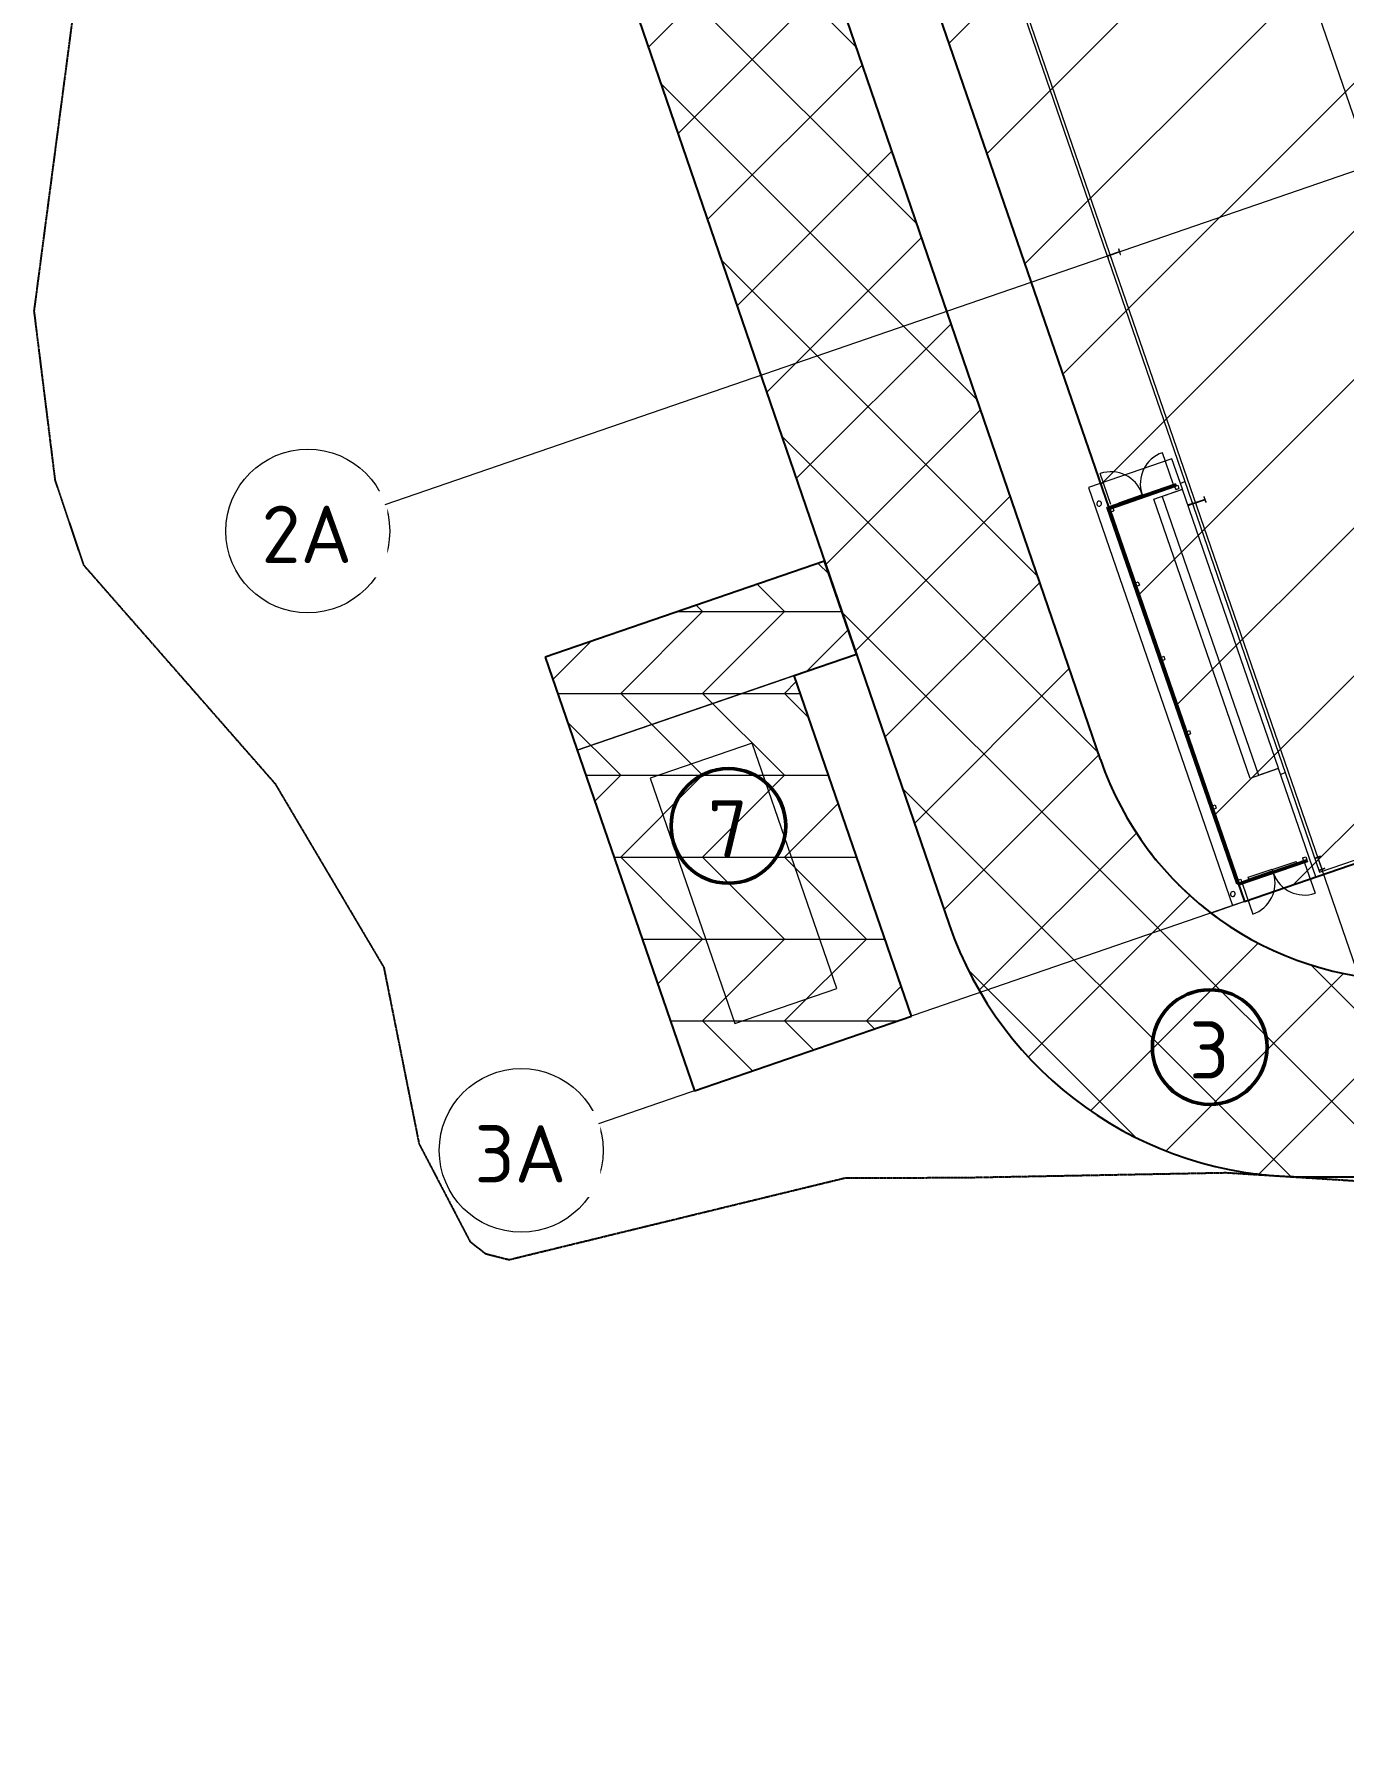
# Model space of a CAD drawing. Header units: millimetres. Extents: x 674 to 609626, y -20132 to 4061356.
# Drawn here: x 39084 to 79034, y 3931735 to 3983554 of the extents above; entities that cross this region are included whole.
import ezdxf

# ---------------------------------------------------------------- set-up
doc = ezdxf.new("R2010")
doc.units = ezdxf.units.MM
doc.linetypes.add('AEC_Double Dash', pattern=[39, 15, -4, 6, -4, 6, -4])
doc.linetypes.add('Boundary', pattern=[16, 5, -2, 5, -2, 0, -2])
for name, color, linetype, lineweight in [('A-000-M_MASS', 13, 'Continuous', 25), ('A-010-M_LINE', 90, 'Continuous', 18), ('A-060-M_DETAIL', 3, 'Continuous', 25), ('A-200-M_WALL', 113, 'Continuous', 13), ('A-200-M_WALL_EXT', 113, 'Continuous', 13), ('A-214-M_CURT_WALL', 52, 'Continuous', 13), ('A-230-M_FLOOR', 192, 'Continuous', 13), ('A-325-M_DOOR', 31, 'Continuous', 13), ('A-325-M_DOOR_PANEL', 31, 'Continuous', 13), ('C-910-M_SITE_BOUND', 91, 'Boundary', 25), ('C-953-M_PARKING', 70, 'Continuous', 13), ('E-610-M_EPS', 91, 'Continuous', 13), ('S-280-M_COLUMN', 52, 'Continuous', 13), ('S-280-M_STRUCT_FRAME', 12, 'Continuous', 13), ('Z-030-M_GRID', 191, 'Continuous', 13), ('Z-033_T_GRIDREF', 31, 'Continuous', 13), ('Z-060-M_DETAIL', 92, 'Continuous', 25)]:
    doc.layers.add(name, color=color, linetype=linetype, lineweight=lineweight)
doc.styles.add('ISOCPEUR_2', font='isocpeur.ttf', dxfattribs={"height": 1750})

# ---------------------------------------------------------------- blocks, each defined once
blk = doc.blocks.new('Family - ___-240017-S0_021 - GROUND LOADING PLAN')
at = {"layer": 'C-910-M_SITE_BOUND', "color": 21, "linetype": 'AEC_Double Dash', "lineweight": 5}
for p, q in [((-2482597, 3988937), (-2484418, 3975094)), ((-2484418, 3975094), (-2483777, 3969937)), ((-2483777, 3969937), (-2482909, 3967343)), ((-2482909, 3967343), (-2477059, 3960662)), ((-2477059, 3960662), (-2473742, 3955054)), ((-2473742, 3955054), (-2472666, 3949666)), ((-2472666, 3949666), (-2471111, 3946683)), ((-2469919, 3946129), (-2459651, 3948629)), ((-2459651, 3948629), (-2456174, 3948633)), ((-2456174, 3948633), (-2448033, 3948786)), ((-2448033, 3948786), (-2446532, 3948691)), ((-2446330, 3948678), (-2441808, 3948392)), ((-2471111, 3946683), (-2470635, 3946311)), ((-2470635, 3946311), (-2469919, 3946129))]:
    blk.add_line(p, q, dxfattribs=at)
blk = doc.blocks.new('Structural Framing 21 - Structural Framing 1-750478-S0_021 - GROUND LOADING PLAN')
at = {"layer": 'S-280-M_STRUCT_FRAME', "lineweight": 5}
for p, q in [((-2457948, 3995604), (-2458117, 3995546)), ((-2458117, 3995546), (-2458113, 3995536)), ((-2458113, 3995536), (-2458043, 3995560)), ((-2458029, 3995552), (-2457912, 3995214)), ((-2457905, 3995216), (-2458022, 3995555)), ((-2458015, 3995569), (-2457945, 3995593)), ((-2457986, 3995165), (-2457817, 3995223)), ((-2457945, 3995593), (-2457948, 3995604)), ((-2457821, 3995233), (-2457891, 3995209)), ((-2457817, 3995223), (-2457821, 3995233)), ((-2457919, 3995199), (-2457989, 3995175)), ((-2457989, 3995175), (-2457986, 3995165)), ((-2445154, 3958448), (-2445323, 3958390)), ((-2445221, 3958413), (-2445151, 3958438)), ((-2445151, 3958438), (-2445154, 3958448)), ((-2445323, 3958390), (-2445319, 3958380)), ((-2445319, 3958380), (-2445249, 3958404)), ((-2445235, 3958397), (-2445118, 3958058)), ((-2445111, 3958060), (-2445228, 3958399)), ((-2445125, 3958043), (-2445195, 3958019)), ((-2445195, 3958019), (-2445191, 3958009)), ((-2445191, 3958009), (-2445023, 3958067)), ((-2445027, 3958077), (-2445096, 3958053)), ((-2445023, 3958067), (-2445027, 3958077))]:
    blk.add_line(p, q, dxfattribs=at)
for centre, start, end in [((-2458040, 3995549), 19.0004, 109.0004), ((-2458011, 3995559), 109.0004, 199.0004), ((-2457923, 3995210), 289.0004, 19.0004), ((-2457894, 3995220), 199.0004, 289.0004), ((-2445246, 3958393), 19.0004, 109.0004), ((-2445217, 3958403), 109.0004, 199.0004), ((-2445129, 3958054), 289.0004, 19.0004), ((-2445100, 3958064), 199.0004, 289.0004)]:
    blk.add_arc(centre, 11.4, start, end, dxfattribs=at)
blk = doc.blocks.new('UB _Column_ - 410UB54-1478165-S0_021 - GROUND LOADING PLAN')
at = {"layer": 'S-280-M_COLUMN', "lineweight": 5}
for p, q in [((89, 201), (-89, 201)), ((-89, 201), (-89, 191)), ((-89, 191), (-4, 191)), ((-4, 191), (-4, -191)), ((4, -191), (4, 191)), ((4, 191), (89, 191)), ((89, 191), (89, 201)), ((-4, -191), (-89, -191)), ((-89, -191), (-89, -202)), ((-89, -202), (89, -202)), ((89, -191), (4, -191)), ((89, -202), (89, -191))]:
    blk.add_line(p, q, dxfattribs=at)
blk = doc.blocks.new('Structural Framing 30 - Structural Framing 1-951963-S0_021 - GROUND LOADING PLAN')
at = {"layer": 'S-280-M_STRUCT_FRAME', "lineweight": 5}
for p, q in [((-2449991, 3998344), (-2450189, 3998276)), ((-2450068, 3998303), (-2449987, 3998331)), ((-2449987, 3998331), (-2449991, 3998344)), ((-2450189, 3998276), (-2450185, 3998263)), ((-2450185, 3998263), (-2450104, 3998291)), ((-2450086, 3998282), (-2449932, 3997835)), ((-2449923, 3997838), (-2450077, 3998285)), ((-2449940, 3997817), (-2450021, 3997789)), ((-2450017, 3997776), (-2449820, 3997844)), ((-2449824, 3997857), (-2449905, 3997829)), ((-2449820, 3997844), (-2449824, 3997857)), ((-2450021, 3997789), (-2450017, 3997776)), ((-2437238, 3961306), (-2437436, 3961238)), ((-2437436, 3961238), (-2437431, 3961225)), ((-2437431, 3961225), (-2437350, 3961253)), ((-2437333, 3961245), (-2437178, 3960797)), ((-2437169, 3960800), (-2437323, 3961248)), ((-2437315, 3961266), (-2437234, 3961293)), ((-2437234, 3961293), (-2437238, 3961306)), ((-2437187, 3960779), (-2437268, 3960751)), ((-2437268, 3960751), (-2437264, 3960739)), ((-2437264, 3960739), (-2437066, 3960807)), ((-2437070, 3960819), (-2437151, 3960791)), ((-2437066, 3960807), (-2437070, 3960819))]:
    blk.add_line(p, q, dxfattribs=at)
for centre, start, end in [((-2450099, 3998278), 19.0004, 109.0004), ((-2450064, 3998290), 109.0004, 199.0004), ((-2449945, 3997830), 289.0004, 19.0004), ((-2449909, 3997842), 199.0004, 289.0004), ((-2437346, 3961240), 19.0004, 109.0004), ((-2437310, 3961252), 109.0004, 199.0004), ((-2437192, 3960792), 289.0004, 19.0004), ((-2437156, 3960804), 199.0004, 289.0004)]:
    blk.add_arc(centre, 14, start, end, dxfattribs=at)
blk = doc.blocks.new('Generic Models 3 - Generic Models 2-971299-S0_021 - GROUND LOADING PLAN')
at = {"layer": 'A-000-M_MASS', "lineweight": 5}
for p, q in [((-2396794, 3972914), (-2399897, 3971816)), ((-2394151, 3965449), (-2396794, 3972914)), ((-2399897, 3971816), (-2397253, 3964350)), ((-2397253, 3964350), (-2394151, 3965449))]:
    blk.add_line(p, q, dxfattribs=at)
blk = doc.blocks.new('UB _Column_ - 410UB54-1478412-S0_021 - GROUND LOADING PLAN')
at = {"layer": 'S-280-M_COLUMN', "lineweight": 5}
for p, q in [((89, 202), (-89, 202)), ((-89, 202), (-89, 191)), ((-89, 191), (-4, 191)), ((-4, 191), (-4, -191)), ((4, -191), (4, 191)), ((4, 191), (89, 191)), ((89, 191), (89, 202)), ((-4, -191), (-89, -191)), ((-89, -191), (-89, -202)), ((-89, -202), (89, -202)), ((89, -191), (4, -191)), ((89, -202), (89, -191))]:
    blk.add_line(p, q, dxfattribs=at)
blk = doc.blocks.new('Bollard_Typical - 150mm Diameter - BOL001 _fixed_-1895789-S0_021 - GROUND LOADING PLAN')
at = {"layer": 'C-953-M_PARKING', "lineweight": 5}
for start, end in [(360, 180), (180, 0)]:
    blk.add_arc((1.2, -75), 75, start, end, dxfattribs=at)
blk = doc.blocks.new('MSB2 - MSB-3071852-S0_021 - GROUND LOADING PLAN')
at = {"layer": 'E-610-M_EPS', "lineweight": 5}
for p, q in [((-2449369, 3969643), (-2449982, 3969431)), ((-2449982, 3969431), (-2447047, 3960923)), ((-2446434, 3961135), (-2449369, 3969643)), ((-2447047, 3960923), (-2446434, 3961135))]:
    blk.add_line(p, q, dxfattribs=at)
blk = doc.blocks.new('Rectangular Mullion - LVR002 - Swaged Louvre-3121543-S0_021 - GROUND LOADING PLAN')
at = {"layer": 'A-214-M_CURT_WALL', "lineweight": 5}
for p, q in [((-2449564, 3969760), (-2451599, 3969060)), ((-2451574, 3969048), (-2449558, 3969742)), ((-2449572, 3969782), (-2449564, 3969760)), ((-2449564, 3969760), (-2449558, 3969742))]:
    blk.add_line(p, q, dxfattribs=at)
blk = doc.blocks.new('Rectangular Mullion - LVR002 - Swaged Louvre-V64-S0_021 - GROUND LOADING PLAN')
at = {"layer": 'A-214-M_CURT_WALL', "lineweight": 5}
for p, q in [((-2449583, 3969814), (-2451671, 3969095)), ((-2449573, 3969786), (-2451633, 3969076)), ((-2451627, 3969074), (-2449572, 3969782)), ((-2449583, 3969814), (-2449573, 3969786)), ((-2449572, 3969782), (-2449573, 3969786)), ((-2451633, 3969076), (-2451627, 3969074))]:
    blk.add_line(p, q, dxfattribs=at)
blk = doc.blocks.new('aba - Structural Column - Steel - SHS - SHS100x100x9-3123692-S0_021 - GROUND LOADING PLAN')
at = {"layer": 'S-280-M_COLUMN', "lineweight": 5}
for p, q in [((-50, 50), (-50, -50)), ((-50, 50), (50, 50)), ((50, 50), (50, -50)), ((-50, -50), (50, -50))]:
    blk.add_line(p, q, dxfattribs=at)
blk = doc.blocks.new('Rectangular Mullion - LVR002 - Swaged Louvre-3121542-S0_021 - GROUND LOADING PLAN')
at = {"layer": 'A-214-M_CURT_WALL', "lineweight": 5}
for p, q in [((-2447658, 3957614), (-2451599, 3969060)), ((-2451574, 3969048), (-2447639, 3957621)), ((-2447658, 3957614), (-2447679, 3957607)), ((-2447639, 3957621), (-2447658, 3957614))]:
    blk.add_line(p, q, dxfattribs=at)
blk = doc.blocks.new('Rectangular Mullion - LVR002 - Swaged Louvre-V65-S0_021 - GROUND LOADING PLAN')
at = {"layer": 'A-214-M_CURT_WALL', "lineweight": 5}
for p, q in [((-2447711, 3957596), (-2451671, 3969095)), ((-2451627, 3969074), (-2451633, 3969076)), ((-2451633, 3969076), (-2447683, 3957606)), ((-2447679, 3957607), (-2451627, 3969074)), ((-2447683, 3957606), (-2447711, 3957596)), ((-2447683, 3957606), (-2447679, 3957607))]:
    blk.add_line(p, q, dxfattribs=at)
blk = doc.blocks.new('aba - Structural Column - Steel - SHS - SHS100x100x9-3079946-S0_021 - GROUND LOADING PLAN')
at = {"layer": 'S-280-M_COLUMN', "lineweight": 5}
for p, q in [((-50, 50), (-50, -50)), ((-50, 50), (50, 50)), ((50, 50), (50, -50)), ((-50, -50), (50, -50))]:
    blk.add_line(p, q, dxfattribs=at)
blk = doc.blocks.new('Rectangular Mullion - LVR002 - Swaged Louvre-3121544-S0_021 - GROUND LOADING PLAN')
at = {"layer": 'A-214-M_CURT_WALL', "lineweight": 5}
for p, q in [((-2447658, 3957630), (-2445579, 3958346)), ((-2445573, 3958327), (-2447652, 3957611)), ((-2445579, 3958346), (-2445573, 3958327)), ((-2445573, 3958327), (-2445566, 3958306)), ((-2447652, 3957611), (-2447658, 3957630)), ((-2447644, 3957590), (-2447652, 3957611))]:
    blk.add_line(p, q, dxfattribs=at)
blk = doc.blocks.new('Rectangular Mullion - LVR002 - Swaged Louvre-V66-S0_021 - GROUND LOADING PLAN')
at = {"layer": 'A-214-M_CURT_WALL', "lineweight": 5}
for p, q in [((-2445566, 3958306), (-2447644, 3957590)), ((-2447643, 3957586), (-2445564, 3958302)), ((-2445554, 3958274), (-2447633, 3957558)), ((-2445564, 3958302), (-2445566, 3958306)), ((-2445564, 3958302), (-2445554, 3958274)), ((-2447644, 3957590), (-2447643, 3957586)), ((-2447633, 3957558), (-2447643, 3957586))]:
    blk.add_line(p, q, dxfattribs=at)
blk = doc.blocks.new('Curtain_Wall_Louvre_Door - Louvre Door update-3182622-S0_021 - GROUND LOADING PLAN')
at = {"layer": 'A-325-M_DOOR', "lineweight": 5}
for p, q in [((-500, 66), (269, 66)), ((269, 66), (269, 15))]:
    blk.add_line(p, q, dxfattribs=at)
blk.add_arc((500, -42), 1000, 181.1378, 270, dxfattribs=at)
at = {"layer": 'A-325-M_DOOR_PANEL', "lineweight": 5}
blk.add_line((500, -61), (500, -1042), dxfattribs=at)
blk = doc.blocks.new('Curtain_Wall_Louvre_Door - Louvre Door update-3182626-S0_021 - GROUND LOADING PLAN')
at = {"layer": 'A-325-M_DOOR', "lineweight": 5}
for p, q in [((269, 0), (269, -9)), ((-500, -9), (-500, 0)), ((-500, -66), (-500, -9)), ((-500, -9), (269, -9)), ((269, -66), (-500, -66)), ((269, -9), (269, -66))]:
    blk.add_line(p, q, dxfattribs=at)
blk.add_arc((500, 42), 1000, 90, 177.9945, dxfattribs=at)
at = {"layer": 'A-325-M_DOOR_PANEL', "lineweight": 5}
blk.add_line((500, 77), (500, 1042), dxfattribs=at)
blk = doc.blocks.new('Curtain_Wall_Louvre_Door - Louvre Door update-V81-S0_021 - GROUND LOADING PLAN')
at = {"layer": 'A-325-M_DOOR', "lineweight": 5}
blk.add_line((269, -66), (-500, -66), dxfattribs=at)
blk.add_arc((500, 42), 1000, 90, 180, dxfattribs=at)
at = {"layer": 'A-325-M_DOOR_PANEL', "lineweight": 5}
blk.add_line((500, 42), (500, 1042), dxfattribs=at)
blk = doc.blocks.new('Curtain_Wall_Louvre_Door - Louvre Door update-V82-S0_021 - GROUND LOADING PLAN')
at = {"layer": 'A-325-M_DOOR', "lineweight": 5}
for p, q in [((-500, -11), (-500, 3)), ((269, 4), (269, -11)), ((-500, -11), (269, -11))]:
    blk.add_line(p, q, dxfattribs=at)
blk.add_arc((500, -42), 1000, 180, 270, dxfattribs=at)
at = {"layer": 'A-325-M_DOOR_PANEL', "lineweight": 5}
blk.add_line((500, -42), (500, -1042), dxfattribs=at)
blk = doc.blocks.new('25021-APA-ZZ-ZZ-M3-AR-000001_V3_rvt-1-S0_021 - GROUND LOADING PLAN')
at = {"layer": 'A-200-M_WALL', "color": 253, "lineweight": 5}
for p, q in [((-2449195, 3969171), (-2449207, 3969177)), ((-2449207, 3969177), (-2449196, 3969144)), ((-2449196, 3969144), (-2449190, 3969157)), ((-2449062, 3969216), (-2449195, 3969171)), ((-2449190, 3969157), (-2449057, 3969202))]:
    blk.add_line(p, q, dxfattribs=at)
at = {"layer": 'A-200-M_WALL_EXT', "lineweight": 5}
for p, q in [((-2449291, 3969881), (-2449433, 3969832)), ((-2449387, 3969636), (-2449390, 3969646)), ((-2446453, 3961117), (-2446456, 3961127)), ((-2446231, 3960993), (-2446372, 3960944))]:
    blk.add_line(p, q, dxfattribs=at)
at = {"layer": 'A-230-M_FLOOR', "lineweight": 5}
for p, q in [((-2460289, 3967458), (-2467326, 3987999)), ((-2454891, 3986145), (-2451693, 3976858)), ((-2460127, 3985498), (-2453643, 3966574)), ((-2451636, 3976690), (-2449089, 3969294)), ((-2445186, 3957958), (-2397930, 3974295)), ((-2445295, 3957815), (-2406453, 3971189)), ((-2449690, 3970579), (-2452238, 3969702)), ((-2449371, 3969652), (-2449690, 3970579)), ((-2452238, 3969702), (-2447843, 3956937)), ((-2450241, 3969353), (-2449371, 3969652)), ((-2447304, 3960824), (-2450241, 3969353)), ((-2449031, 3969125), (-2445186, 3957958)), ((-2460289, 3967458), (-2468803, 3964529)), ((-2459317, 3964620), (-2460289, 3967458)), ((-2453643, 3966574), (-2451870, 3961397)), ((-2468803, 3964529), (-2467837, 3961689)), ((-2467837, 3961689), (-2459317, 3964620)), ((-2456488, 3956365), (-2459317, 3964620)), ((-2461217, 3963966), (-2467837, 3961689)), ((-2457639, 3953565), (-2461217, 3963966)), ((-2467837, 3961689), (-2464258, 3951288)), ((-2446434, 3961124), (-2447304, 3960824)), ((-2445295, 3957815), (-2446434, 3961124)), ((-2447843, 3956937), (-2445295, 3957815)), ((-2448498, 3956712), (-2447843, 3956937)), ((-2464258, 3951288), (-2457639, 3953565)), ((-2435128, 3948660), (-2445704, 3948660))]:
    blk.add_line(p, q, dxfattribs=at)
blk.add_arc((-2442441, 3964627), 9967, 232.5749, 270, dxfattribs=at)
for points, knots in [([(-2451870, 3961397), (-2451703, 3960909), (-2451293, 3959960), (-2450466, 3958649), (-2449640, 3957703), (-2449098, 3957206), (-2448930, 3957062)], [-1, -1, -1, -1, -0.875, -0.75, -0.625, -0.5714286, -0.5714286, -0.5714286, -0.5714286]), ([(-2453693, 3951928), (-2454322, 3952546), (-2455158, 3953583), (-2456011, 3955130), (-2456345, 3955948), (-2456488, 3956365)], [-1, -1, -1, -1, -0.5, -0.25, 0, 0, 0, 0]), ([(-2446961, 3955744), (-2446945, 3955736), (-2446895, 3955711), (-2446846, 3955686), (-2446812, 3955670)], [-0.37935646, -0.37935646, -0.37935646, -0.37935646, -0.375, -0.36596603, -0.36596603, -0.36596603, -0.36596603])]:
    blk.add_open_spline(points, degree=3, knots=knots, dxfattribs=at)
for points in [[(-2448930, 3957062), (-2448789, 3956941), (-2448645, 3956824), (-2448497, 3956711)], [(-2448436, 3956665), (-2448392, 3956632), (-2448348, 3956599), (-2448303, 3956566)], [(-2448154, 3956460), (-2448109, 3956429), (-2448064, 3956397), (-2448018, 3956366)], [(-2447865, 3956265), (-2447819, 3956235), (-2447773, 3956206), (-2447726, 3956177)], [(-2447570, 3956081), (-2447523, 3956053), (-2447475, 3956025), (-2447428, 3955997)], [(-2447268, 3955907), (-2447220, 3955880), (-2447171, 3955854), (-2447123, 3955828)], [(-2446647, 3955591), (-2446597, 3955568), (-2446547, 3955545), (-2446497, 3955523)], [(-2446328, 3955449), (-2446278, 3955428), (-2446227, 3955407), (-2446177, 3955387)], [(-2446005, 3955319), (-2445954, 3955299), (-2445903, 3955280), (-2445852, 3955262)], [(-2445677, 3955200), (-2445626, 3955182), (-2445574, 3955165), (-2445522, 3955148)], [(-2445345, 3955092), (-2445293, 3955077), (-2445242, 3955061), (-2445190, 3955047)], [(-2445008, 3954996), (-2444957, 3954983), (-2444905, 3954969), (-2444854, 3954956)], [(-2444667, 3954912), (-2444617, 3954900), (-2444566, 3954889), (-2444515, 3954878)], [(-2445704, 3948660), (-2446442, 3948660), (-2447917, 3948804), (-2450047, 3949442), (-2452014, 3950479), (-2453167, 3951411), (-2453693, 3951928)]]:
    blk.add_open_spline(points, degree=3, dxfattribs=at)
at = {"layer": 'A-000-M_MASS', "color": 253, "lineweight": 5, "rotation": 359.5004071202222}
blk.add_blockref('Generic Models 3 - Generic Models 2-971299-S0_021 - GROUND LOADING PLAN', (-100434, -31763), dxfattribs=at)
at = {"layer": 'A-214-M_CURT_WALL', "color": 253, "lineweight": 5}
for name in ['Rectangular Mullion - LVR002 - Swaged Louvre-V64-S0_021 - GROUND LOADING PLAN', 'Rectangular Mullion - LVR002 - Swaged Louvre-3121543-S0_021 - GROUND LOADING PLAN', 'Rectangular Mullion - LVR002 - Swaged Louvre-V65-S0_021 - GROUND LOADING PLAN', 'Rectangular Mullion - LVR002 - Swaged Louvre-3121542-S0_021 - GROUND LOADING PLAN', 'Rectangular Mullion - LVR002 - Swaged Louvre-3121544-S0_021 - GROUND LOADING PLAN', 'Rectangular Mullion - LVR002 - Swaged Louvre-V66-S0_021 - GROUND LOADING PLAN']:
    blk.add_blockref(name, (0, 0), dxfattribs=at)
at = {"layer": 'A-325-M_DOOR', "color": 253, "lineweight": 5}
for name, p, rotation in [('Curtain_Wall_Louvre_Door - Louvre Door update-V82-S0_021 - GROUND LOADING PLAN', (-2451063, 3969308), 198.9687237029371), ('Curtain_Wall_Louvre_Door - Louvre Door update-V81-S0_021 - GROUND LOADING PLAN', (-2450113, 3969619), 18.96872370293103), ('Curtain_Wall_Louvre_Door - Louvre Door update-3182626-S0_021 - GROUND LOADING PLAN', (-2447084, 3957828), 198.9687237029371), ('Curtain_Wall_Louvre_Door - Louvre Door update-3182622-S0_021 - GROUND LOADING PLAN', (-2446133, 3958139), 18.96872370293103)]:
    blk.add_blockref(name, p, dxfattribs=dict(at, rotation=rotation))
at = {"layer": 'C-910-M_SITE_BOUND', "color": 253, "lineweight": 5}
blk.add_blockref('Family - ___-240017-S0_021 - GROUND LOADING PLAN', (0, 0), dxfattribs=at)
at = {"layer": 'C-953-M_PARKING', "color": 253, "lineweight": 5, "rotation": 14.44475166208499}
for p in [(-2451930, 3969284), (-2447851, 3957364)]:
    blk.add_blockref('Bollard_Typical - 150mm Diameter - BOL001 _fixed_-1895789-S0_021 - GROUND LOADING PLAN', p, dxfattribs=at)
at = {"layer": 'E-610-M_EPS', "color": 253, "lineweight": 5}
blk.add_blockref('MSB2 - MSB-3071852-S0_021 - GROUND LOADING PLAN', (0, 0), dxfattribs=at)
at = {"layer": 'S-280-M_COLUMN', "color": 253, "lineweight": 5}
for name, p, rotation in [('UB _Column_ - 410UB54-1478165-S0_021 - GROUND LOADING PLAN', (-2451474, 3976839), 109.0004071199394), ('aba - Structural Column - Steel - SHS - SHS100x100x9-3123692-S0_021 - GROUND LOADING PLAN', (-2449542, 3969708), 19.00002560698726), ('UB _Column_ - 410UB54-1478412-S0_021 - GROUND LOADING PLAN', (-2448869, 3969275), 109.0004071199394), ('aba - Structural Column - Steel - SHS - SHS100x100x9-3123692-S0_021 - GROUND LOADING PLAN', (-2451528, 3969026), 19.00002560698726), ('aba - Structural Column - Steel - SHS - SHS100x100x9-3123692-S0_021 - GROUND LOADING PLAN', (-2450747, 3966757), 19.00002560698726), ('aba - Structural Column - Steel - SHS - SHS100x100x9-3123692-S0_021 - GROUND LOADING PLAN', (-2449966, 3964488), 19.00002560698726), ('aba - Structural Column - Steel - SHS - SHS100x100x9-3123692-S0_021 - GROUND LOADING PLAN', (-2449185, 3962218), 19.00002560698726), ('aba - Structural Column - Steel - SHS - SHS100x100x9-3123692-S0_021 - GROUND LOADING PLAN', (-2448404, 3959949), 19.00002560698726), ('aba - Structural Column - Steel - SHS - SHS100x100x9-3079946-S0_021 - GROUND LOADING PLAN', (-2445638, 3958363), 19.00002560698726), ('aba - Structural Column - Steel - SHS - SHS100x100x9-3079946-S0_021 - GROUND LOADING PLAN', (-2447622, 3957680), 19.00002560698726)]:
    blk.add_blockref(name, p, dxfattribs=dict(at, rotation=rotation))
at = {"layer": 'S-280-M_STRUCT_FRAME', "color": 253, "lineweight": 5}
for name in ['Structural Framing 30 - Structural Framing 1-951963-S0_021 - GROUND LOADING PLAN', 'Structural Framing 21 - Structural Framing 1-750478-S0_021 - GROUND LOADING PLAN']:
    blk.add_blockref(name, (0, 0), dxfattribs=at)
blk = doc.blocks.new('Family - ___-3870354-S0_021 - GROUND LOADING PLAN')
at = {"layer": 'C-910-M_SITE_BOUND'}
for p, q in [((-2482597, 3988937), (-2484418, 3975094)), ((-2484418, 3975094), (-2483777, 3969937)), ((-2483777, 3969937), (-2482909, 3967343)), ((-2482909, 3967343), (-2477059, 3960662)), ((-2477059, 3960662), (-2473742, 3955054)), ((-2473742, 3955054), (-2472666, 3949666)), ((-2472666, 3949666), (-2471111, 3946683)), ((-2469919, 3946129), (-2459651, 3948629)), ((-2459651, 3948629), (-2456174, 3948633)), ((-2456174, 3948633), (-2448033, 3948786)), ((-2448033, 3948786), (-2441808, 3948392)), ((-2471111, 3946683), (-2470635, 3946311)), ((-2470635, 3946311), (-2469919, 3946129))]:
    blk.add_line(p, q, dxfattribs=at)
blk = doc.blocks.new('Grid - NRP_Grid-Head-320187-S0_021 - GROUND LOADING PLAN')
at = {"layer": 'Z-033_T_GRIDREF'}
blk.add_circle((0, 0), 5, dxfattribs=at)
blk = doc.blocks.new('NRP_Load Tag _v2_ - NRP_Load Tag-532938-S0_021 - GROUND LOADING PLAN')
at = {"layer": 'A-060-M_DETAIL', "lineweight": 50}
for start, end in [(360, 180), (180, 360)]:
    blk.add_arc((0, 0), 3.5, start, end, dxfattribs=at)

msp = doc.modelspace()

# ---------------------------------------------------------------- hatches: boundary and pattern name
at = {"layer": 'Z-060-M_DETAIL', "lineweight": 18}
h = msp.add_hatch(dxfattribs=at)
h.set_pattern_fill('FP_39', color=150, style=0, pattern_type=2)
h.set_pattern_definition([(45, (2523501.4, 0), (-1767.767, 1767.767), []), (135, (2523501.4, 0), (-1767.767, -1767.767), [])])
h.paths.add_polyline_path([(96245, 3945586), (100712, 3950053), (100488, 3950102), (100182, 3950188), (100047, 3950231), (99832, 3950312), (99622, 3950403), (99416, 3950505), (99164, 3950647), (99020, 3950737), (98831, 3950868), (97520, 3951917), (97129, 3952216), (96907, 3952378), (96590, 3952594), (96111, 3952893), (95937, 3952997), (95601, 3953183), (95093, 3953438), (94914, 3953524), (94563, 3953678), (94075, 3953870), (93847, 3953954), (93483, 3954076), (93057, 3954202), (92745, 3954285), (92372, 3954373), (91996, 3954449), (91617, 3954513), (91237, 3954566), (90856, 3954607), (90474, 3954636), (90004, 3954655), (89707, 3954660), (81061, 3954660), (80707, 3954666), (80355, 3954685), (80003, 3954716), (79652, 3954760), (79303, 3954816), (78957, 3954885), (78613, 3954965), (78272, 3955058), (77790, 3955213), (77601, 3955280), (77272, 3955408), (76948, 3955548), (76628, 3955700), (76315, 3955862), (76007, 3956036), (75706, 3956221), (75411, 3956416), (75124, 3956621), (74737, 3956925), (74571, 3957062), (74307, 3957297), (74052, 3957540), (73719, 3957888), (73567, 3958055), (73298, 3958377), (73121, 3958602), (72912, 3958887), (72714, 3959180), (72526, 3959479), (72349, 3959785), (72183, 3960096), (72028, 3960414), (71884, 3960737), (71752, 3961064), (71632, 3961397), (63374, 3985498), (63253, 3985872), (63143, 3986250), (63045, 3986631), (62959, 3987015), (62886, 3987401), (62823, 3987800), (62775, 3988180), (62738, 3988571), (62713, 3988964), (62701, 3989357), (62701, 3989750), (62714, 3990143), (62739, 3990536), (62776, 3990927), (62851, 3991478), (62887, 3991706), (62961, 3992092), (63047, 3992476), (63145, 3992857), (63282, 3993317), (63377, 3993608), (63540, 3994053), (63656, 3994344), (63812, 3994705), (64029, 3995155), (64159, 3995411), (64349, 3995755), (64558, 3996107), (64761, 3996425), (65067, 3996867), (65214, 3997068), (65455, 3997378), (65706, 3997681), (65967, 3997976), (66236, 3998262), (66594, 3998614), (66830, 3998833), (67098, 3999068), (67401, 3999318), (67712, 3999559), (68031, 3999789), (68357, 4000010), (68689, 4000220), (69028, 4000420), (69373, 4000608), (69724, 4000786), (86757, 4009087), (104171, 4015733), (114432, 4019404), (115522, 4019791), (117414, 4020449), (119311, 4021097), (121212, 4021733), (123116, 4022358), (125024, 4022971), (126936, 4023573), (128851, 4024164), (130769, 4024743), (132692, 4025311), (134788, 4025915), (136546, 4026412), (138860, 4027048), (140413, 4027467), (142931, 4028126), (144292, 4028475), (147002, 4029149), (148183, 4029438), (151073, 4030119), (152086, 4030354), (154041, 4030794), (155999, 4031223), (157959, 4031640), (159922, 4032046), (170220, 4034141), (171181, 4031349), (196234, 4037610), (195955, 4039377), (260999, 4052607), (261254, 4052656), (262017, 4052784), (262525, 4052859), (263040, 4052927), (263638, 4052993), (264238, 4053047), (265070, 4053101), (265440, 4053120), (266042, 4053138), (267106, 4053144), (286913, 4053144), (287204, 4053138), (287495, 4053120), (287784, 4053090), (288072, 4053047), (288358, 4052993), (288642, 4052927), (288922, 4052850), (289199, 4052760), (289498, 4052649), (289741, 4052547), (290004, 4052424), (290263, 4052290), (290515, 4052146), (290762, 4051991), (291002, 4051826), (291234, 4051651), (291533, 4051401), (291677, 4051273), (291886, 4051071), (292086, 4050860), (292278, 4050641), (292527, 4050322), (292633, 4050180), (292796, 4049938), (292948, 4049691), (293090, 4049437), (293222, 4049177), (293343, 4048912), (293452, 4048642), (293569, 4048308), (293637, 4048091), (293712, 4047809), (293776, 4047525), (293827, 4047239), (296518, 4030249), (296518, 4059144), (268053, 4059144), (267282, 4059138), (266510, 4059120), (265738, 4059090), (264968, 4059049), (264197, 4058995), (263428, 4058930), (262660, 4058852), (261893, 4058763), (260999, 4058643), (260364, 4058549), (259603, 4058425), (258843, 4058288), (258085, 4058140), (158330, 4037845), (156365, 4037439), (154402, 4037021), (152442, 4036592), (150485, 4036151), (148530, 4035698), (146578, 4035234), (144629, 4034758), (142683, 4034271), (140740, 4033771), (138800, 4033261), (136862, 4032738), (134788, 4032165), (132997, 4031659), (131070, 4031102), (129146, 4030534), (126646, 4029776), (125308, 4029363), (123394, 4028760), (121484, 4028146), (119577, 4027521), (117675, 4026884), (115776, 4026236), (113881, 4025576), (110360, 4024322), (102090, 4021360), (84369, 4014597), (64120, 4004730), (61505, 4003095), (61206, 4002902), (60874, 4002672), (60551, 4002433), (60234, 4002184), (59926, 4001925), (59626, 4001656), (59334, 4001378), (59052, 4001091), (58778, 4000796), (58514, 4000492), (58259, 4000180), (58014, 3999860), (57780, 3999533), (57555, 3999199), (57328, 3998833), (57139, 3998510), (56946, 3998156), (56766, 3997796), (56596, 3997431), (56438, 3997060), (56291, 3996685), (56157, 3996306), (56034, 3995922), (55923, 3995535), (55824, 3995144), (55738, 3994751), (55664, 3994355), (55602, 3993957), (55553, 3993558), (55516, 3993157), (55492, 3992755), (55480, 3992352), (55481, 3991949), (55499, 3991478), (55521, 3991145), (55559, 3990744), (55610, 3990345), (55674, 3989947), (55750, 3989552), (55838, 3989159), (55938, 3988769), (56051, 3988382), (56244, 3987800), (67013, 3956365), (67139, 3956015), (67277, 3955669), (67426, 3955328), (67612, 3954942), (67757, 3954661), (67939, 3954336), (68131, 3954018), (68333, 3953705), (68546, 3953400), (68768, 3953101), (69000, 3952810), (69241, 3952527), (69492, 3952252), (69751, 3951985), (70019, 3951726), (70295, 3951477), (70579, 3951236), (70871, 3951005), (71171, 3950784), (71477, 3950573), (71790, 3950371), (72109, 3950180), (72435, 3950000), (72766, 3949830), (73103, 3949672), (73444, 3949524), (73791, 3949387), (74141, 3949262), (74496, 3949149), (74854, 3949047), (75215, 3948956), (75579, 3948878), (75945, 3948811), (76313, 3948757), (76683, 3948715), (77054, 3948684), (77426, 3948666), (77798, 3948660), (88374, 3948660), (88760, 3948654), (89146, 3948635), (89531, 3948603), (90004, 3948546), (90296, 3948502), (90676, 3948433), (91054, 3948352), (91429, 3948258), (91800, 3948152), (92168, 3948034), (92531, 3947904), (92891, 3947763), (93245, 3947609), (93594, 3947444), (94075, 3947192), (94276, 3947081), (94607, 3946882), (94932, 3946673), (95250, 3946454), (95560, 3946224), (95863, 3945984), (96111, 3945732)])
h = msp.add_hatch(dxfattribs=at)
h.set_pattern_fill('FP_43', color=240, style=0, pattern_type=2)
h.set_pattern_definition([(45, (2523501.4, 0), (-2262.7417, 2262.7417), [])])
h.paths.add_polyline_path([(76024, 3957063), (123550, 3973428), (125141, 3968809), (218853, 3968809), (215362, 3990817), (202456, 3993537), (201710, 3998248), (201451, 3998207), (195477, 4036005), (168099, 4029182), (167515, 4030872), (63001, 3994884), (75754, 3957846)])
h = msp.add_hatch(dxfattribs=at)
h.set_pattern_fill('FP_42', color=12, style=0, pattern_type=2)
h.set_pattern_definition([(0, (2523501.4, 0), (0, 2499), []), (315, (2523501.4, 0), (2499.0002, 0), [3534.12, -3534.12]), (45, (2523501.4, 0), (2499.0002, 0), [3534.12, -3534.12])])
h.paths.add_polyline_path([(59244, 3951285), (65863, 3953564), (62284, 3963966), (64185, 3964620), (63209, 3967457), (54689, 3964526), (56804, 3958377)])

# ---------------------------------------------------------------- linework, layer by layer
at = {"layer": 'A-010-M_LINE', "lineweight": 25}
for p, q in [((63001, 3994884), (76024, 3957063)), ((56175, 3987999), (67013, 3956365)), ((71632, 3961397), (63374, 3985498)), ((76024, 3957063), (123550, 3973428)), ((63209, 3967457), (54689, 3964526)), ((64185, 3964620), (63209, 3967457)), ((54689, 3964526), (59244, 3951285)), ((62284, 3963966), (64185, 3964620)), ((65863, 3953564), (62284, 3963966)), ((59244, 3951285), (65863, 3953564)), ((77798, 3948660), (88374, 3948660))]:
    msp.add_line(p, q, dxfattribs=at)
for centre, radius in [((81061, 3964627), 9967), ((77798, 3960060), 11400)]:
    msp.add_arc(centre, radius, 198.9114, 270, dxfattribs=at)
at = {"layer": 'Z-030-M_GRID'}
for p, q in [((96335, 3931735), (70909, 4005577)), ((85766, 3936616), (62962, 4002841))]:
    msp.add_line(p, q, dxfattribs=at)

# ---------------------------------------------------------------- block references
at = {"lineweight": 5}
msp.add_blockref('25021-APA-ZZ-ZZ-M3-AR-000001_V3_rvt-1-S0_021 - GROUND LOADING PLAN', (2523501, 0), dxfattribs=at)
at = {"layer": 'A-060-M_DETAIL', "lineweight": 50, "xscale": 499.9999999999995, "yscale": 499.9999999999995, "zscale": 499.9999999999995}
for p in [(60276, 3959371), (74964, 3952618)]:
    msp.add_blockref('NRP_Load Tag _v2_ - NRP_Load Tag-532938-S0_021 - GROUND LOADING PLAN', p, dxfattribs=at)
at = {"layer": 'C-910-M_SITE_BOUND'}
msp.add_blockref('Family - ___-3870354-S0_021 - GROUND LOADING PLAN', (2523501, 0), dxfattribs=at)
at = {"layer": 'Z-033_T_GRIDREF', "xscale": 499.9999999999995, "yscale": 499.9999999999995, "zscale": 499.9999999999995}
for p, rotation in [((47441, 3968374), 289.0004071202154), ((53953, 3949463), 109.0004071202155)]:
    msp.add_blockref('Grid - NRP_Grid-Head-320187-S0_021 - GROUND LOADING PLAN', p, dxfattribs=dict(at, rotation=rotation))

# ---------------------------------------------------------------- texts
at = {"layer": 'A-060-M_DETAIL', "lineweight": 13, "char_height": 1750, "width": 1483.12, "attachment_point": 1, "style": 'ISOCPEUR_2'}
for s, insert in [('7', (59647, 3960158)), ('3', (74335, 3953404))]:
    msp.add_mtext(s, dxfattribs=dict(at, insert=insert))

# ---------------------------------------------------------------- next in the draw order: texts
at = {"layer": 'Z-033_T_GRIDREF', "char_height": 1750, "width": 3407.17, "attachment_point": 1, "style": 'ISOCPEUR_2', "bg_fill": 3, "box_fill_scale": 1.25, "bg_fill_color": 256, "bg_fill_true_color": 13158600, "bg_fill_transparency": 0}
for s, insert in [('2A', (46025, 3969150)), ('3A', (52524, 3950234))]:
    msp.add_mtext(s, dxfattribs=dict(at, insert=insert))

# ---------------------------------------------------------------- next in the draw order: linework, layer by layer
at = {"layer": 'Z-030-M_GRID'}
for p, q in [((49805, 3969187), (175938, 4012620)), ((184034, 3994255), (56317, 3950277))]:
    msp.add_line(p, q, dxfattribs=at)

doc.saveas('drawing.dxf')
